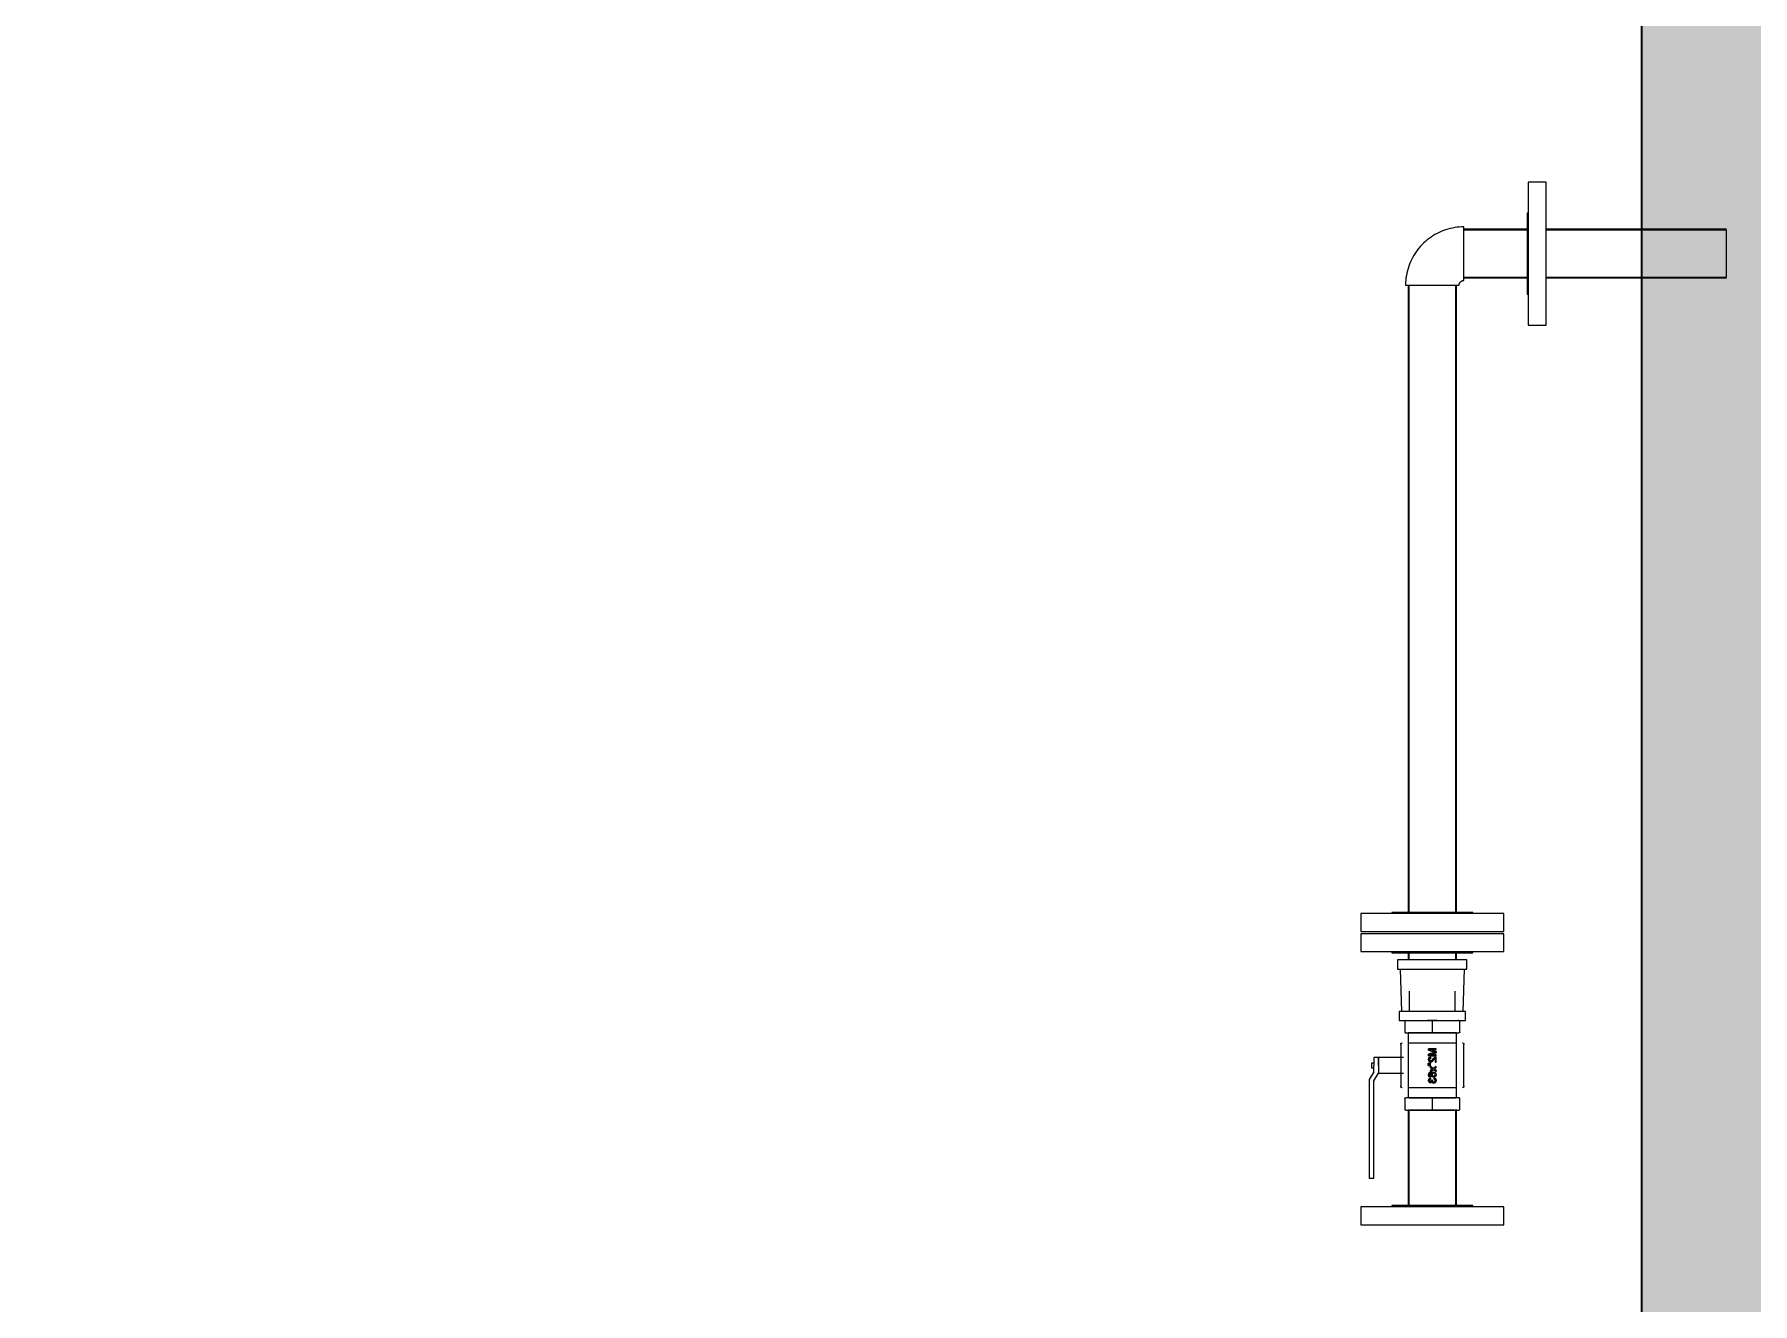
# Model space of a CAD drawing. Header units: metres. Extents: x -3 to 141, y -7 to 15.
# Drawn here: x 42.981 to 45.208, y -1.841 to -0.197 of the extents above; entities that cross this region are included whole.
import ezdxf

# ---------------------------------------------------------------- set-up
doc = ezdxf.new("R2010")
doc.units = ezdxf.units.M
for name, color, linetype, lineweight in [('A-FLOR', 7, 'Continuous', 9), ('A-FLOR-PATT', 7, 'Continuous', 35), ('A-WALL-PATT', 7, 'Continuous', 35), ('I-WALL', 7, 'Continuous', 9), ('P-PIPE', 7, 'Continuous', 9)]:
    doc.layers.add(name, color=color, linetype=linetype, lineweight=lineweight)

# ---------------------------------------------------------------- blocks, each defined once
blk = doc.blocks.new('Plumbing_Joints_ACQUATECHNIK_FIRES_BALL-VALVE - M2_x63-2981141-Sección 02')
at = {"layer": 'P-PIPE'}
for p, q in [((17.4973, -1.4362), (17.4973, -1.4624)), ((17.5569, -1.4624), (17.5569, -1.4362)), ((17.4916, -1.4752), (17.4916, -1.4892)), ((17.4926, -1.4902), (17.527, -1.4902)), ((17.4956, -1.4902), (17.4956, -1.5742)), ((17.5271, -1.4902), (17.4956, -1.4902)), ((17.527, -1.4742), (17.5207, -1.4742)), ((17.5333, -1.4742), (17.527, -1.4742)), ((17.527, -1.4752), (17.527, -1.4892)), ((17.527, -1.4902), (17.5616, -1.4902)), ((17.5586, -1.4902), (17.5271, -1.4902)), ((17.5586, -1.5742), (17.5586, -1.4902)), ((17.5616, -1.4742), (17.5601, -1.4742)), ((17.5626, -1.4892), (17.5626, -1.4752)), ((17.4861, -1.5052), (17.4861, -1.5592)), ((17.4956, -1.5032), (17.5271, -1.5032)), ((17.5321, -1.5106), (17.5221, -1.5106)), ((17.5221, -1.5106), (17.5221, -1.5127)), ((17.5221, -1.5127), (17.5221, -1.5106)), ((17.5221, -1.5127), (17.5291, -1.5148)), ((17.5321, -1.5144), (17.5233, -1.5118)), ((17.5233, -1.5118), (17.5321, -1.5118)), ((17.5271, -1.5032), (17.5586, -1.5032)), ((17.5321, -1.5118), (17.5321, -1.5106)), ((17.5681, -1.5592), (17.5681, -1.5052)), ((17.4512, -1.5292), (17.4482, -1.5292)), ((17.4482, -1.5292), (17.4482, -1.5322)), ((17.4482, -1.5322), (17.4482, -1.5352)), ((17.4482, -1.5352), (17.4512, -1.5352)), ((17.4574, -1.5222), (17.4512, -1.5222)), ((17.4512, -1.5222), (17.4512, -1.5322)), ((17.4512, -1.5405), (17.4512, -1.5322)), ((17.4574, -1.5322), (17.4574, -1.5222)), ((17.4897, -1.5222), (17.4574, -1.5222)), ((17.4574, -1.5222), (17.4574, -1.5322)), ((17.4574, -1.5322), (17.4574, -1.5422)), ((17.5231, -1.5296), (17.5219, -1.5293)), ((17.5219, -1.5293), (17.5219, -1.5305)), ((17.5219, -1.5305), (17.5219, -1.5293)), ((17.5219, -1.5293), (17.5231, -1.5296)), ((17.5219, -1.5305), (17.5231, -1.5305)), ((17.5231, -1.5305), (17.5219, -1.5305)), ((17.5231, -1.5316), (17.5219, -1.5313)), ((17.5219, -1.5313), (17.5219, -1.5326)), ((17.5219, -1.5326), (17.5219, -1.5313)), ((17.5219, -1.5313), (17.5231, -1.5316)), ((17.5219, -1.5326), (17.5231, -1.5326)), ((17.5231, -1.5326), (17.5219, -1.5326)), ((17.529, -1.5157), (17.5221, -1.5177)), ((17.5221, -1.5177), (17.5221, -1.5198)), ((17.5221, -1.5198), (17.5221, -1.5177)), ((17.5221, -1.5198), (17.5321, -1.5198)), ((17.5228, -1.5225), (17.5221, -1.5248)), ((17.5221, -1.5248), (17.5228, -1.5225)), ((17.5221, -1.5248), (17.5229, -1.527)), ((17.5229, -1.527), (17.5221, -1.5248)), ((17.5249, -1.5216), (17.5228, -1.5225)), ((17.5228, -1.5225), (17.5249, -1.5216)), ((17.5229, -1.527), (17.5249, -1.5279)), ((17.5249, -1.5279), (17.5229, -1.527)), ((17.5252, -1.5294), (17.5231, -1.5296)), ((17.5231, -1.5296), (17.5252, -1.5294)), ((17.5231, -1.5305), (17.5244, -1.5303)), ((17.5244, -1.5303), (17.5231, -1.5305)), ((17.5252, -1.5315), (17.5231, -1.5316)), ((17.5231, -1.5316), (17.5252, -1.5315)), ((17.5231, -1.5326), (17.5244, -1.5324)), ((17.5244, -1.5324), (17.5231, -1.5326)), ((17.5233, -1.5186), (17.5321, -1.5161)), ((17.5321, -1.5186), (17.5233, -1.5186)), ((17.5233, -1.5248), (17.5238, -1.5234)), ((17.5238, -1.5234), (17.5233, -1.5248)), ((17.5238, -1.5261), (17.5233, -1.5248)), ((17.5233, -1.5248), (17.5238, -1.5261)), ((17.5238, -1.5234), (17.525, -1.5228)), ((17.525, -1.5228), (17.5238, -1.5234)), ((17.5249, -1.5266), (17.5238, -1.5261)), ((17.5238, -1.5261), (17.5249, -1.5266)), ((17.5244, -1.5303), (17.5252, -1.5294)), ((17.5252, -1.5294), (17.5244, -1.5303)), ((17.5244, -1.5324), (17.5252, -1.5315)), ((17.5252, -1.5315), (17.5244, -1.5324)), ((17.5284, -1.5362), (17.5247, -1.5337)), ((17.5247, -1.5337), (17.5247, -1.5352)), ((17.5247, -1.5352), (17.5247, -1.5337)), ((17.5247, -1.5352), (17.5265, -1.5364)), ((17.5265, -1.5364), (17.5247, -1.5352)), ((17.525, -1.5228), (17.5249, -1.5216)), ((17.5249, -1.5216), (17.525, -1.5228)), ((17.5263, -1.5261), (17.5249, -1.5266)), ((17.5249, -1.5266), (17.5263, -1.5261)), ((17.5249, -1.5279), (17.526, -1.5276)), ((17.526, -1.5276), (17.5249, -1.5279)), ((17.526, -1.5276), (17.5273, -1.5269)), ((17.5284, -1.5239), (17.5263, -1.5261)), ((17.5271, -1.5253), (17.5284, -1.5239)), ((17.5273, -1.5269), (17.529, -1.5251)), ((17.529, -1.5251), (17.5273, -1.5269)), ((17.5299, -1.5223), (17.5284, -1.5239)), ((17.5284, -1.5239), (17.5299, -1.5223)), ((17.5321, -1.5335), (17.5284, -1.5362)), ((17.5306, -1.5152), (17.529, -1.5157)), ((17.529, -1.5157), (17.5306, -1.5152)), ((17.529, -1.5251), (17.5302, -1.5236)), ((17.5302, -1.5236), (17.529, -1.5251)), ((17.5291, -1.5148), (17.5306, -1.5152)), ((17.5306, -1.5152), (17.5291, -1.5148)), ((17.5312, -1.5216), (17.5299, -1.5223)), ((17.5299, -1.5223), (17.5312, -1.5216)), ((17.5299, -1.5372), (17.5321, -1.535)), ((17.5302, -1.5236), (17.5308, -1.5231)), ((17.5308, -1.5231), (17.5302, -1.5236)), ((17.5308, -1.5231), (17.5308, -1.528)), ((17.5308, -1.528), (17.5321, -1.528)), ((17.5321, -1.5214), (17.5312, -1.5216)), ((17.5321, -1.5161), (17.5321, -1.5144)), ((17.5321, -1.5144), (17.5321, -1.5161)), ((17.5321, -1.5198), (17.5321, -1.5186)), ((17.5321, -1.528), (17.5321, -1.5214)), ((17.5321, -1.535), (17.5321, -1.5335)), ((17.4512, -1.5405), (17.4451, -1.5505)), ((17.4451, -1.5505), (17.4451, -1.6682)), ((17.4512, -1.5522), (17.4574, -1.5422)), ((17.4512, -1.6682), (17.4512, -1.5522)), ((17.4574, -1.5422), (17.4897, -1.5422)), ((17.5232, -1.542), (17.5221, -1.5446)), ((17.5221, -1.5446), (17.5232, -1.542)), ((17.5221, -1.5446), (17.5228, -1.5465)), ((17.5228, -1.5465), (17.5221, -1.5446)), ((17.5227, -1.5499), (17.5221, -1.5519)), ((17.5221, -1.5519), (17.5227, -1.5499)), ((17.5221, -1.5519), (17.5224, -1.5534)), ((17.5224, -1.5534), (17.5221, -1.5519)), ((17.5224, -1.5534), (17.5233, -1.5545)), ((17.5233, -1.5545), (17.5224, -1.5534)), ((17.5247, -1.5489), (17.5227, -1.5499)), ((17.5227, -1.5499), (17.5247, -1.5489)), ((17.5228, -1.5465), (17.5247, -1.5475)), ((17.5247, -1.5475), (17.5228, -1.5465)), ((17.5274, -1.5409), (17.5232, -1.542)), ((17.5232, -1.542), (17.5271, -1.541)), ((17.5233, -1.5445), (17.5236, -1.5434)), ((17.5236, -1.5434), (17.5233, -1.5445)), ((17.5238, -1.5457), (17.5233, -1.5445)), ((17.5233, -1.5445), (17.5238, -1.5457)), ((17.5233, -1.552), (17.5237, -1.5508)), ((17.5237, -1.5508), (17.5233, -1.552)), ((17.5237, -1.5531), (17.5233, -1.552)), ((17.5233, -1.552), (17.5237, -1.5531)), ((17.5233, -1.5545), (17.5246, -1.5549)), ((17.5246, -1.5549), (17.5233, -1.5545)), ((17.5236, -1.5434), (17.5248, -1.5425)), ((17.5248, -1.5425), (17.5236, -1.5434)), ((17.5237, -1.5508), (17.5249, -1.5501)), ((17.5249, -1.5501), (17.5237, -1.5508)), ((17.5247, -1.5536), (17.5237, -1.5531)), ((17.5237, -1.5531), (17.5247, -1.5536)), ((17.5249, -1.5462), (17.5238, -1.5457)), ((17.5238, -1.5457), (17.5249, -1.5462)), ((17.5246, -1.5549), (17.5258, -1.5545)), ((17.5258, -1.5545), (17.5246, -1.5549)), ((17.5266, -1.5375), (17.5247, -1.5388)), ((17.5247, -1.5388), (17.5266, -1.5375)), ((17.5247, -1.5404), (17.5284, -1.5377)), ((17.5247, -1.5388), (17.5247, -1.5404)), ((17.5247, -1.5404), (17.5247, -1.5388)), ((17.5247, -1.5475), (17.5249, -1.5462)), ((17.5249, -1.5462), (17.5247, -1.5475)), ((17.5249, -1.5501), (17.5247, -1.5489)), ((17.5247, -1.5489), (17.5249, -1.5501)), ((17.5258, -1.553), (17.5247, -1.5536)), ((17.5247, -1.5536), (17.5258, -1.553)), ((17.5248, -1.5425), (17.527, -1.5421)), ((17.527, -1.5421), (17.5248, -1.5425)), ((17.526, -1.5432), (17.5257, -1.5446)), ((17.5257, -1.5446), (17.526, -1.5432)), ((17.5257, -1.5446), (17.5266, -1.5468)), ((17.5266, -1.5468), (17.5257, -1.5446)), ((17.5261, -1.5513), (17.5258, -1.553)), ((17.5258, -1.553), (17.5261, -1.5513)), ((17.5258, -1.5545), (17.5266, -1.5535)), ((17.5266, -1.5535), (17.5258, -1.5545)), ((17.527, -1.5421), (17.526, -1.5432)), ((17.526, -1.5432), (17.527, -1.5421)), ((17.5274, -1.5512), (17.5261, -1.5513)), ((17.5265, -1.5364), (17.5273, -1.537)), ((17.5273, -1.537), (17.5265, -1.5364)), ((17.5273, -1.537), (17.5266, -1.5375)), ((17.5266, -1.5375), (17.5273, -1.537)), ((17.5266, -1.5468), (17.5289, -1.5476)), ((17.5266, -1.5535), (17.5275, -1.5548)), ((17.5269, -1.5443), (17.5274, -1.5428)), ((17.5274, -1.5428), (17.5269, -1.5443)), ((17.5274, -1.5458), (17.5269, -1.5443)), ((17.5269, -1.5443), (17.5274, -1.5458)), ((17.5289, -1.5476), (17.5271, -1.547)), ((17.5272, -1.5521), (17.5274, -1.5512)), ((17.5274, -1.5512), (17.5272, -1.5521)), ((17.5278, -1.5535), (17.5272, -1.5521)), ((17.5272, -1.5521), (17.5278, -1.5535)), ((17.5311, -1.5419), (17.5274, -1.5409)), ((17.5274, -1.5409), (17.5311, -1.5419)), ((17.5274, -1.5428), (17.5288, -1.5421)), ((17.5288, -1.5421), (17.5274, -1.5428)), ((17.5289, -1.5464), (17.5274, -1.5458)), ((17.5274, -1.5458), (17.5289, -1.5464)), ((17.5275, -1.5548), (17.5291, -1.5553)), ((17.5291, -1.5553), (17.5275, -1.5548)), ((17.5291, -1.5541), (17.5278, -1.5535)), ((17.5278, -1.5535), (17.5291, -1.5541)), ((17.5284, -1.5377), (17.5321, -1.5403)), ((17.5288, -1.5421), (17.5299, -1.5424)), ((17.5299, -1.5424), (17.5288, -1.5421)), ((17.5304, -1.5458), (17.5289, -1.5464)), ((17.5289, -1.5464), (17.5304, -1.5458)), ((17.5289, -1.5476), (17.5306, -1.5472)), ((17.5306, -1.5472), (17.5289, -1.5476)), ((17.5304, -1.5535), (17.5291, -1.5541)), ((17.5291, -1.5541), (17.5304, -1.5535)), ((17.5291, -1.5553), (17.5313, -1.5544)), ((17.5313, -1.5544), (17.5291, -1.5553)), ((17.5294, -1.5487), (17.5293, -1.55)), ((17.5293, -1.55), (17.5294, -1.5487)), ((17.5293, -1.55), (17.5306, -1.5507)), ((17.5306, -1.5507), (17.5293, -1.55)), ((17.5315, -1.5497), (17.5294, -1.5487)), ((17.5294, -1.5487), (17.5315, -1.5497)), ((17.5321, -1.5387), (17.5299, -1.5372)), ((17.5299, -1.5372), (17.5321, -1.5387)), ((17.5299, -1.5424), (17.5307, -1.5432)), ((17.5307, -1.5432), (17.5299, -1.5424)), ((17.531, -1.5443), (17.5304, -1.5458)), ((17.5304, -1.5458), (17.531, -1.5443)), ((17.531, -1.552), (17.5304, -1.5535)), ((17.5304, -1.5535), (17.531, -1.552)), ((17.5306, -1.5472), (17.5318, -1.5461)), ((17.5318, -1.5461), (17.5306, -1.5472)), ((17.5306, -1.5507), (17.531, -1.552)), ((17.531, -1.552), (17.5306, -1.5507)), ((17.5307, -1.5432), (17.531, -1.5443)), ((17.531, -1.5443), (17.5307, -1.5432)), ((17.5323, -1.5444), (17.5311, -1.5419)), ((17.5311, -1.5419), (17.5323, -1.5444)), ((17.5313, -1.5544), (17.5323, -1.5519)), ((17.5323, -1.5519), (17.5313, -1.5544)), ((17.5323, -1.5519), (17.5315, -1.5497)), ((17.5315, -1.5497), (17.5323, -1.5519)), ((17.5318, -1.5461), (17.5323, -1.5444)), ((17.5323, -1.5444), (17.5318, -1.5461)), ((17.5321, -1.5403), (17.5321, -1.5387)), ((17.5321, -1.5387), (17.5321, -1.5403)), ((17.4916, -1.5752), (17.4916, -1.5892)), ((17.5272, -1.5742), (17.4926, -1.5742)), ((17.5271, -1.5612), (17.4956, -1.5612)), ((17.4968, -1.5742), (17.5271, -1.5742)), ((17.5586, -1.5612), (17.5271, -1.5612)), ((17.5271, -1.5742), (17.5574, -1.5742)), ((17.5616, -1.5742), (17.5272, -1.5742)), ((17.5272, -1.5892), (17.5272, -1.5752)), ((17.5626, -1.5892), (17.5626, -1.5752)), ((17.4926, -1.5902), (17.5272, -1.5902)), ((17.5271, -1.5902), (17.4983, -1.5902)), ((17.5559, -1.5902), (17.5271, -1.5902)), ((17.5272, -1.5902), (17.5616, -1.5902)), ((17.4451, -1.6682), (17.4451, -1.6782)), ((17.4512, -1.6782), (17.4512, -1.6682)), ((17.4451, -1.6778), (17.4451, -1.6782)), ((17.4451, -1.6782), (17.4512, -1.6782)), ((17.4512, -1.6782), (17.4512, -1.6778))]:
    blk.add_line(p, q, dxfattribs=at)
at = {"layer": 'P-PIPE', "flags": 128}
for points in [[(17.4861, -1.5052), (17.4861, -1.5051), (17.4861, -1.505), (17.4861, -1.5049), (17.4861, -1.5049), (17.4861, -1.5048), (17.4862, -1.5047), (17.4862, -1.5046), (17.4862, -1.5046), (17.4862, -1.5045), (17.4863, -1.5044), (17.4863, -1.5043), (17.4863, -1.5043), (17.4864, -1.5042), (17.4864, -1.5041), (17.4864, -1.5041), (17.4865, -1.504), (17.4865, -1.5039), (17.4866, -1.5039), (17.4866, -1.5038), (17.4867, -1.5037), (17.4868, -1.5037), (17.4868, -1.5036), (17.4869, -1.5036), (17.4869, -1.5035), (17.487, -1.5035), (17.4871, -1.5035), (17.4872, -1.5034), (17.4872, -1.5034), (17.4873, -1.5033), (17.4874, -1.5033), (17.4874, -1.5033), (17.4875, -1.5033), (17.4876, -1.5032), (17.4877, -1.5032), (17.4878, -1.5032), (17.4878, -1.5032), (17.4879, -1.5032), (17.488, -1.5032), (17.4881, -1.5032), (17.4881, -1.5032)], [(17.5661, -1.5032), (17.5662, -1.5032), (17.5663, -1.5032), (17.5663, -1.5032), (17.5664, -1.5032), (17.5665, -1.5032), (17.5666, -1.5032), (17.5666, -1.5033), (17.5667, -1.5033), (17.5668, -1.5033), (17.5669, -1.5033), (17.5669, -1.5034), (17.567, -1.5034), (17.5671, -1.5034), (17.5672, -1.5035), (17.5672, -1.5035), (17.5673, -1.5036), (17.5674, -1.5036), (17.5674, -1.5037), (17.5675, -1.5037), (17.5675, -1.5038), (17.5676, -1.5038), (17.5676, -1.5039), (17.5677, -1.504), (17.5677, -1.504), (17.5678, -1.5041), (17.5678, -1.5042), (17.5679, -1.5042), (17.5679, -1.5043), (17.5679, -1.5044), (17.568, -1.5045), (17.568, -1.5045), (17.568, -1.5046), (17.568, -1.5047), (17.5681, -1.5048), (17.5681, -1.5048), (17.5681, -1.5049), (17.5681, -1.505), (17.5681, -1.5051), (17.5681, -1.5052), (17.5681, -1.5052)], [(17.4881, -1.5612), (17.488, -1.5612), (17.4879, -1.5612), (17.4879, -1.5612), (17.4878, -1.5612), (17.4877, -1.5611), (17.4876, -1.5611), (17.4875, -1.5611), (17.4875, -1.5611), (17.4874, -1.5611), (17.4873, -1.561), (17.4872, -1.561), (17.4872, -1.561), (17.4871, -1.5609), (17.487, -1.5609), (17.487, -1.5608), (17.4869, -1.5608), (17.4868, -1.5607), (17.4868, -1.5607), (17.4867, -1.5606), (17.4867, -1.5606), (17.4866, -1.5605), (17.4866, -1.5605), (17.4865, -1.5604), (17.4865, -1.5603), (17.4864, -1.5603), (17.4864, -1.5602), (17.4863, -1.5601), (17.4863, -1.5601), (17.4863, -1.56), (17.4862, -1.5599), (17.4862, -1.5598), (17.4862, -1.5598), (17.4862, -1.5597), (17.4861, -1.5596), (17.4861, -1.5595), (17.4861, -1.5594), (17.4861, -1.5594), (17.4861, -1.5593), (17.4861, -1.5592), (17.4861, -1.5592)], [(17.5681, -1.5592), (17.5681, -1.5593), (17.5681, -1.5593), (17.5681, -1.5594), (17.5681, -1.5595), (17.5681, -1.5596), (17.568, -1.5597), (17.568, -1.5597), (17.568, -1.5598), (17.568, -1.5599), (17.5679, -1.56), (17.5679, -1.56), (17.5679, -1.5601), (17.5678, -1.5602), (17.5678, -1.5602), (17.5677, -1.5603), (17.5677, -1.5604), (17.5677, -1.5604), (17.5676, -1.5605), (17.5675, -1.5606), (17.5675, -1.5606), (17.5674, -1.5607), (17.5674, -1.5607), (17.5673, -1.5608), (17.5672, -1.5608), (17.5672, -1.5609), (17.5671, -1.5609), (17.567, -1.5609), (17.567, -1.561), (17.5669, -1.561), (17.5668, -1.561), (17.5667, -1.5611), (17.5667, -1.5611), (17.5666, -1.5611), (17.5665, -1.5611), (17.5664, -1.5612), (17.5664, -1.5612), (17.5663, -1.5612), (17.5662, -1.5612), (17.5661, -1.5612), (17.5661, -1.5612)]]:
    blk.add_lwpolyline(points, dxfattribs=at)
at = {"layer": 'P-PIPE'}
for points in [[(17.4923, -1.4742), (17.4922, -1.4742), (17.4921, -1.4743), (17.4919, -1.4745), (17.4917, -1.4747), (17.4916, -1.4749), (17.4916, -1.4751), (17.4916, -1.4752)], [(17.4916, -1.4892), (17.4916, -1.4893), (17.4916, -1.4894), (17.4917, -1.4897), (17.4919, -1.4899), (17.4921, -1.4901), (17.4923, -1.4902), (17.4925, -1.4902), (17.4926, -1.4902)], [(17.4923, -1.4742), (17.4922, -1.4742), (17.4922, -1.4743), (17.4921, -1.4743)], [(17.4926, -1.4902), (17.4925, -1.4902), (17.4923, -1.4902), (17.4922, -1.4901), (17.4921, -1.49)], [(17.527, -1.4742), (17.527, -1.4742), (17.527, -1.4743), (17.527, -1.4745), (17.527, -1.4747), (17.527, -1.4749), (17.527, -1.4751), (17.527, -1.4752)], [(17.527, -1.4892), (17.527, -1.4893), (17.527, -1.4894), (17.527, -1.4897), (17.527, -1.4899), (17.527, -1.4901), (17.527, -1.4902), (17.527, -1.4902), (17.527, -1.4902)], [(17.5626, -1.4892), (17.5626, -1.4893), (17.5626, -1.4894), (17.5625, -1.4897), (17.5623, -1.4899), (17.5621, -1.4901), (17.5619, -1.4902), (17.5617, -1.4902), (17.5616, -1.4902)], [(17.5621, -1.49), (17.562, -1.4901), (17.5619, -1.4902), (17.5617, -1.4902), (17.5616, -1.4902)], [(17.5619, -1.4742), (17.5619, -1.4742), (17.562, -1.4743), (17.5621, -1.4743)], [(17.5619, -1.4742), (17.5619, -1.4742), (17.5621, -1.4743), (17.5623, -1.4745), (17.5625, -1.4747), (17.5626, -1.4749), (17.5626, -1.4751), (17.5626, -1.4752)], [(17.4916, -1.5752), (17.4916, -1.5751), (17.4916, -1.5749), (17.4917, -1.5747), (17.4919, -1.5745), (17.4921, -1.5743), (17.4923, -1.5742), (17.4925, -1.5742), (17.4926, -1.5742)], [(17.4921, -1.5743), (17.4922, -1.5743), (17.4923, -1.5742), (17.4925, -1.5742), (17.4926, -1.5742)], [(17.5272, -1.5752), (17.5272, -1.5751), (17.5272, -1.5749), (17.5272, -1.5747), (17.5272, -1.5745), (17.5272, -1.5743), (17.5272, -1.5742), (17.5272, -1.5742), (17.5272, -1.5742)], [(17.5626, -1.5752), (17.5626, -1.5751), (17.5626, -1.5749), (17.5625, -1.5747), (17.5623, -1.5745), (17.5621, -1.5743), (17.5619, -1.5742), (17.5617, -1.5742), (17.5616, -1.5742)], [(17.5616, -1.5742), (17.5617, -1.5742), (17.5619, -1.5742), (17.562, -1.5743), (17.5621, -1.5743)], [(17.4926, -1.5902), (17.4925, -1.5902), (17.4923, -1.5902), (17.4921, -1.5901), (17.4919, -1.5899), (17.4917, -1.5897), (17.4916, -1.5894), (17.4916, -1.5893), (17.4916, -1.5892)], [(17.4926, -1.5902), (17.4925, -1.5902), (17.4923, -1.5902), (17.4922, -1.5901), (17.4921, -1.59)], [(17.5272, -1.5902), (17.5272, -1.5902), (17.5272, -1.5902), (17.5272, -1.5901), (17.5272, -1.5899), (17.5272, -1.5897), (17.5272, -1.5894), (17.5272, -1.5893), (17.5272, -1.5892)], [(17.5616, -1.5902), (17.5617, -1.5902), (17.5619, -1.5902), (17.5621, -1.5901), (17.5623, -1.5899), (17.5625, -1.5897), (17.5626, -1.5894), (17.5626, -1.5893), (17.5626, -1.5892)], [(17.5616, -1.5902), (17.5617, -1.5902), (17.5619, -1.5902), (17.562, -1.5901), (17.5621, -1.59)]]:
    blk.add_open_spline(points, degree=3, dxfattribs=at)
blk = doc.blocks.new('M_Flange - Blind - Steel - Class 300 - Standard-2981142-Sección 02')
at = {"layer": 'P-PIPE'}
for p, q in [((17.4748, -1.7139), (17.4748, -1.7155)), ((17.4766, -1.7139), (17.4748, -1.7139)), ((17.5794, -1.7139), (17.4748, -1.7139)), ((17.5794, -1.7139), (17.5776, -1.7139)), ((17.5794, -1.7155), (17.5794, -1.7139)), ((17.4343, -1.7155), (17.4343, -1.7386)), ((17.6199, -1.7155), (17.4343, -1.7155)), ((17.6199, -1.7386), (17.6199, -1.7155)), ((17.4343, -1.7386), (17.6199, -1.7386))]:
    blk.add_line(p, q, dxfattribs=at)
blk = doc.blocks.new('M_Flange - Blind - Steel - Class 300 - Standard-V5-Sección 02')
at = {"layer": 'P-PIPE'}
for p, q in [((17.4343, -1.3356), (17.4343, -1.3587)), ((17.5271, -1.3356), (17.4343, -1.3356)), ((17.4748, -1.3341), (17.4748, -1.3356)), ((17.5271, -1.3341), (17.4748, -1.3341)), ((17.5794, -1.3341), (17.5271, -1.3341)), ((17.6199, -1.3356), (17.5271, -1.3356)), ((17.5794, -1.3356), (17.5794, -1.3341)), ((17.6199, -1.3587), (17.6199, -1.3356)), ((17.4343, -1.3587), (17.5271, -1.3587)), ((17.5271, -1.3587), (17.6199, -1.3587))]:
    blk.add_line(p, q, dxfattribs=at)
blk = doc.blocks.new('M_RVR_Codo material - CO - Codo-2981143-Sección 02')
at = {"layer": 'P-PIPE'}
for p, q in [((17.5681, -0.4806), (17.5681, -0.4459)), ((17.5681, -0.5153), (17.5681, -0.4806)), ((17.4924, -0.5216), (17.5271, -0.5216)), ((17.5271, -0.5216), (17.5618, -0.5216)), ((17.5606, -0.5216), (17.5618, -0.5216)), ((17.5681, -0.5153), (17.5681, -0.5141))]:
    blk.add_line(p, q, dxfattribs=at)
at = {"layer": 'P-PIPE', "flags": 128}
for points in [[(17.5681, -0.4459), (17.5651, -0.446), (17.5621, -0.4461), (17.5591, -0.4464), (17.5561, -0.4469), (17.5531, -0.4474), (17.5501, -0.4481), (17.5472, -0.4488), (17.5443, -0.4497), (17.5415, -0.4508), (17.5386, -0.4519), (17.5359, -0.4531), (17.5332, -0.4545), (17.5305, -0.4559), (17.5279, -0.4575), (17.5254, -0.4591), (17.5229, -0.4609), (17.5205, -0.4627), (17.5182, -0.4647), (17.516, -0.4667), (17.5138, -0.4689), (17.5117, -0.4711), (17.5098, -0.4734), (17.5079, -0.4758), (17.5061, -0.4782), (17.5044, -0.4807), (17.5028, -0.4833), (17.5013, -0.4859), (17.5, -0.4886), (17.4987, -0.4914), (17.4975, -0.4942), (17.4965, -0.497), (17.4956, -0.4999), (17.4948, -0.5028), (17.4941, -0.5058), (17.4935, -0.5088), (17.493, -0.5118), (17.4927, -0.5148), (17.4925, -0.5178), (17.4924, -0.5208), (17.4924, -0.5216)], [(17.5618, -0.5216), (17.5618, -0.5214), (17.5618, -0.5211), (17.5618, -0.5209), (17.5619, -0.5206), (17.5619, -0.5204), (17.562, -0.5201), (17.562, -0.5199), (17.5621, -0.5197), (17.5622, -0.5194), (17.5623, -0.5192), (17.5624, -0.5189), (17.5625, -0.5187), (17.5626, -0.5185), (17.5628, -0.5183), (17.5629, -0.5181), (17.5631, -0.5179), (17.5632, -0.5177), (17.5634, -0.5175), (17.5635, -0.5173), (17.5637, -0.5171), (17.5639, -0.5169), (17.5641, -0.5168), (17.5643, -0.5166), (17.5645, -0.5164), (17.5647, -0.5163), (17.5649, -0.5162), (17.5652, -0.516), (17.5654, -0.5159), (17.5656, -0.5158), (17.5658, -0.5157), (17.5661, -0.5156), (17.5663, -0.5156), (17.5666, -0.5155), (17.5668, -0.5154), (17.5671, -0.5154), (17.5673, -0.5154), (17.5676, -0.5153), (17.5678, -0.5153), (17.5681, -0.5153), (17.5681, -0.5153)]]:
    blk.add_lwpolyline(points, dxfattribs=at)
blk = doc.blocks.new('Plumbing_Joints_ACQUATECHNIK_FIRES_BALL-VALVE - M2_x63-V6-Sección 02')
at = {"layer": 'P-PIPE'}
for p, q in [((17.4926, -1.4902), (17.4951, -1.4902)), ((17.5586, -1.4902), (17.5616, -1.4902)), ((17.4512, -1.5292), (17.4482, -1.5292)), ((17.4482, -1.5292), (17.4482, -1.5293)), ((17.4482, -1.5351), (17.4482, -1.5352)), ((17.4482, -1.5352), (17.4512, -1.5352)), ((17.4574, -1.5222), (17.4512, -1.5222)), ((17.4512, -1.5222), (17.4512, -1.5225)), ((17.4951, -1.5742), (17.4926, -1.5742)), ((17.5616, -1.5742), (17.5586, -1.5742)), ((17.4926, -1.5902), (17.4951, -1.5902)), ((17.5586, -1.5902), (17.5616, -1.5902)), ((17.4451, -1.6778), (17.4451, -1.6782)), ((17.4451, -1.6778), (17.4451, -1.6782)), ((17.4451, -1.6782), (17.4512, -1.6782)), ((17.4512, -1.6782), (17.4512, -1.6778)), ((17.4512, -1.6782), (17.4512, -1.6778))]:
    blk.add_line(p, q, dxfattribs=at)
at = {"layer": 'P-PIPE', "flags": 128}
for points in [[(17.4861, -1.5051), (17.4861, -1.505), (17.4861, -1.5049), (17.4861, -1.5049), (17.4861, -1.5048), (17.4862, -1.5047), (17.4862, -1.5046), (17.4862, -1.5046), (17.4862, -1.5045), (17.4863, -1.5044), (17.4863, -1.5043), (17.4863, -1.5043), (17.4864, -1.5042), (17.4864, -1.5041), (17.4864, -1.5041), (17.4865, -1.504), (17.4865, -1.5039), (17.4866, -1.5039), (17.4866, -1.5038), (17.4867, -1.5037), (17.4868, -1.5037), (17.4868, -1.5036), (17.4869, -1.5036), (17.4869, -1.5035), (17.487, -1.5035), (17.4871, -1.5035), (17.4872, -1.5034), (17.4872, -1.5034), (17.4873, -1.5033), (17.4874, -1.5033), (17.4874, -1.5033), (17.4875, -1.5033), (17.4876, -1.5032), (17.4877, -1.5032), (17.4878, -1.5032), (17.4878, -1.5032), (17.4879, -1.5032), (17.488, -1.5032), (17.4881, -1.5032), (17.4881, -1.5032)], [(17.5661, -1.5032), (17.5662, -1.5032), (17.5663, -1.5032), (17.5663, -1.5032), (17.5664, -1.5032), (17.5665, -1.5032), (17.5666, -1.5032), (17.5666, -1.5033), (17.5667, -1.5033), (17.5668, -1.5033), (17.5669, -1.5033), (17.5669, -1.5034), (17.567, -1.5034), (17.5671, -1.5034), (17.5672, -1.5035), (17.5672, -1.5035), (17.5673, -1.5036), (17.5674, -1.5036), (17.5674, -1.5037), (17.5675, -1.5037), (17.5675, -1.5038), (17.5676, -1.5038), (17.5676, -1.5039), (17.5677, -1.504), (17.5677, -1.504), (17.5678, -1.5041), (17.5678, -1.5042), (17.5679, -1.5042), (17.5679, -1.5043), (17.5679, -1.5044), (17.568, -1.5045), (17.568, -1.5045), (17.568, -1.5046), (17.568, -1.5047), (17.5681, -1.5048), (17.5681, -1.5048), (17.5681, -1.5049), (17.5681, -1.505), (17.5681, -1.5051), (17.5681, -1.5052)], [(17.4881, -1.5612), (17.488, -1.5612), (17.4879, -1.5612), (17.4879, -1.5612), (17.4878, -1.5612), (17.4877, -1.5611), (17.4876, -1.5611), (17.4875, -1.5611), (17.4875, -1.5611), (17.4874, -1.5611), (17.4873, -1.561), (17.4872, -1.561), (17.4872, -1.561), (17.4871, -1.5609), (17.487, -1.5609), (17.487, -1.5608), (17.4869, -1.5608), (17.4868, -1.5607), (17.4868, -1.5607), (17.4867, -1.5606), (17.4867, -1.5606), (17.4866, -1.5605), (17.4866, -1.5605), (17.4865, -1.5604), (17.4865, -1.5603), (17.4864, -1.5603), (17.4864, -1.5602), (17.4863, -1.5601), (17.4863, -1.5601), (17.4863, -1.56), (17.4862, -1.5599), (17.4862, -1.5598), (17.4862, -1.5598), (17.4862, -1.5597), (17.4861, -1.5596), (17.4861, -1.5595), (17.4861, -1.5594), (17.4861, -1.5594), (17.4861, -1.5593), (17.4861, -1.5592)], [(17.5681, -1.5593), (17.5681, -1.5593), (17.5681, -1.5594), (17.5681, -1.5595), (17.5681, -1.5596), (17.568, -1.5597), (17.568, -1.5597), (17.568, -1.5598), (17.568, -1.5599), (17.5679, -1.56), (17.5679, -1.56), (17.5679, -1.5601), (17.5678, -1.5602), (17.5678, -1.5602), (17.5677, -1.5603), (17.5677, -1.5604), (17.5677, -1.5604), (17.5676, -1.5605), (17.5675, -1.5606), (17.5675, -1.5606), (17.5674, -1.5607), (17.5674, -1.5607), (17.5673, -1.5608), (17.5672, -1.5608), (17.5672, -1.5609), (17.5671, -1.5609), (17.567, -1.5609), (17.567, -1.561), (17.5669, -1.561), (17.5668, -1.561), (17.5667, -1.5611), (17.5667, -1.5611), (17.5666, -1.5611), (17.5665, -1.5611), (17.5664, -1.5612), (17.5664, -1.5612), (17.5663, -1.5612), (17.5662, -1.5612), (17.5661, -1.5612), (17.5661, -1.5612)]]:
    blk.add_lwpolyline(points, dxfattribs=at)
at = {"layer": 'P-PIPE'}
for points in [[(17.4923, -1.4742), (17.4922, -1.4742), (17.4922, -1.4743), (17.4921, -1.4743)], [(17.4923, -1.4742), (17.4922, -1.4742), (17.4922, -1.4743), (17.4921, -1.4743)], [(17.4921, -1.49), (17.4922, -1.4901), (17.4923, -1.4902), (17.4925, -1.4902), (17.4926, -1.4902)], [(17.4926, -1.4902), (17.4925, -1.4902), (17.4923, -1.4902), (17.4922, -1.4901), (17.4921, -1.49)], [(17.5621, -1.49), (17.562, -1.4901), (17.5619, -1.4902), (17.5617, -1.4902), (17.5616, -1.4902)], [(17.5621, -1.49), (17.562, -1.4901), (17.5619, -1.4902), (17.5617, -1.4902), (17.5616, -1.4902)], [(17.5619, -1.4742), (17.5619, -1.4742), (17.562, -1.4743), (17.5621, -1.4743)], [(17.5619, -1.4742), (17.5619, -1.4742), (17.562, -1.4743), (17.5621, -1.4743)], [(17.4921, -1.5743), (17.4922, -1.5743), (17.4923, -1.5742), (17.4925, -1.5742), (17.4926, -1.5742)], [(17.4921, -1.5743), (17.4922, -1.5743), (17.4923, -1.5742), (17.4925, -1.5742), (17.4926, -1.5742)], [(17.5621, -1.5743), (17.562, -1.5743), (17.5619, -1.5742), (17.5617, -1.5742), (17.5616, -1.5742)], [(17.5616, -1.5742), (17.5617, -1.5742), (17.5619, -1.5742), (17.562, -1.5743), (17.5621, -1.5743)], [(17.4926, -1.5902), (17.4925, -1.5902), (17.4923, -1.5902), (17.4922, -1.5901), (17.4921, -1.59)], [(17.4926, -1.5902), (17.4925, -1.5902), (17.4923, -1.5902), (17.4922, -1.5901), (17.4921, -1.59)], [(17.5616, -1.5902), (17.5617, -1.5902), (17.5619, -1.5902), (17.562, -1.5901), (17.5621, -1.59)], [(17.5616, -1.5902), (17.5617, -1.5902), (17.5619, -1.5902), (17.562, -1.5901), (17.5621, -1.59)]]:
    blk.add_open_spline(points, degree=3, dxfattribs=at)
blk = doc.blocks.new('M_Flange - Blind - Steel - Class 300 - Standard-V7-Sección 02')
at = {"layer": 'P-PIPE'}
for p, q in [((17.4748, -1.7139), (17.4748, -1.7155)), ((17.4766, -1.7139), (17.4748, -1.7139)), ((17.4766, -1.7139), (17.4748, -1.7139)), ((17.5794, -1.7139), (17.5776, -1.7139)), ((17.5794, -1.7139), (17.5776, -1.7139)), ((17.5794, -1.7155), (17.5794, -1.7139))]:
    blk.add_line(p, q, dxfattribs=at)
blk = doc.blocks.new('M_Flange - Blind - Steel - Class 300 - Standard-V8-Sección 02')
at = {"layer": 'P-PIPE'}
for p, q in [((17.4748, -1.3341), (17.4748, -1.3356)), ((17.4766, -1.3341), (17.4748, -1.3341)), ((17.5794, -1.3341), (17.5776, -1.3341)), ((17.5794, -1.3356), (17.5794, -1.3341))]:
    blk.add_line(p, q, dxfattribs=at)
blk = doc.blocks.new('M_RVR_Codo material - CO - Codo-V9-Sección 02')
at = {"layer": 'P-PIPE'}
for p, q in [((17.5606, -0.5216), (17.5618, -0.5216)), ((17.5606, -0.5216), (17.5618, -0.5216)), ((17.5681, -0.5153), (17.5681, -0.5141)), ((17.5681, -0.5153), (17.5681, -0.5141))]:
    blk.add_line(p, q, dxfattribs=at)
at = {"layer": 'P-PIPE', "flags": 128}
for points in [[(17.5681, -0.4459), (17.5651, -0.446), (17.5621, -0.4461), (17.5591, -0.4464), (17.5561, -0.4469), (17.5531, -0.4474), (17.5501, -0.4481), (17.5472, -0.4488), (17.5443, -0.4497), (17.5415, -0.4508), (17.5386, -0.4519), (17.5359, -0.4531), (17.5332, -0.4545), (17.5305, -0.4559), (17.5279, -0.4575), (17.5254, -0.4591), (17.5229, -0.4609), (17.5205, -0.4627), (17.5182, -0.4647), (17.516, -0.4667), (17.5138, -0.4689), (17.5117, -0.4711), (17.5098, -0.4734), (17.5079, -0.4758), (17.5061, -0.4782), (17.5044, -0.4807), (17.5028, -0.4833), (17.5013, -0.4859), (17.5, -0.4886), (17.4987, -0.4914), (17.4975, -0.4942), (17.4965, -0.497), (17.4956, -0.4999), (17.4948, -0.5028), (17.4941, -0.5058), (17.4935, -0.5088), (17.493, -0.5118), (17.4927, -0.5148), (17.4925, -0.5178), (17.4924, -0.5208)], [(17.5618, -0.5216), (17.5618, -0.5214), (17.5618, -0.5211), (17.5618, -0.5209), (17.5619, -0.5206), (17.5619, -0.5204), (17.562, -0.5201), (17.562, -0.5199), (17.5621, -0.5197), (17.5622, -0.5194), (17.5623, -0.5192), (17.5624, -0.5189), (17.5625, -0.5187), (17.5626, -0.5185), (17.5628, -0.5183), (17.5629, -0.5181), (17.5631, -0.5179), (17.5632, -0.5177), (17.5634, -0.5175), (17.5635, -0.5173), (17.5637, -0.5171), (17.5639, -0.5169), (17.5641, -0.5168), (17.5643, -0.5166), (17.5645, -0.5164), (17.5647, -0.5163), (17.5649, -0.5162), (17.5652, -0.516), (17.5654, -0.5159), (17.5656, -0.5158), (17.5658, -0.5157), (17.5661, -0.5156), (17.5663, -0.5156), (17.5666, -0.5155), (17.5668, -0.5154), (17.5671, -0.5154), (17.5673, -0.5154), (17.5676, -0.5153), (17.5678, -0.5153), (17.5681, -0.5153), (17.5681, -0.5153)]]:
    blk.add_lwpolyline(points, dxfattribs=at)
blk = doc.blocks.new('Acero - Reduccíon - A - Reducción-2979508-Sección 02')
at = {"layer": 'P-PIPE'}
for p, q in [((17.4822, -1.3955), (17.4822, -1.4076)), ((17.488, -1.3955), (17.4822, -1.3955)), ((17.572, -1.3955), (17.488, -1.3955)), ((17.572, -1.4076), (17.572, -1.3955)), ((17.4822, -1.4076), (17.488, -1.4076)), ((17.4853, -1.4076), (17.4873, -1.4624)), ((17.488, -1.4076), (17.572, -1.4076)), ((17.5669, -1.4624), (17.5689, -1.4076)), ((17.4842, -1.4624), (17.4842, -1.4742)), ((17.4898, -1.4624), (17.4842, -1.4624)), ((17.5699, -1.4624), (17.4898, -1.4624)), ((17.5699, -1.4742), (17.5699, -1.4624)), ((17.4842, -1.4742), (17.4898, -1.4742)), ((17.4898, -1.4742), (17.5699, -1.4742))]:
    blk.add_line(p, q, dxfattribs=at)

msp = doc.modelspace()

# ---------------------------------------------------------------- hatches: boundary and pattern name
at = {"layer": 'A-FLOR-PATT', "lineweight": 9, "true_color": 0x9a9a9a}
h = msp.add_hatch(color=253, dxfattribs=at)
h.paths.add_polyline_path([(21.2399, -0.2), (21.4399, -0.2), (21.4399, 0), (21.2399, 0), (21.2399, -0.0455)])
h.paths.add_polyline_path([(45.2836, -0.2), (45.2836, 0), (45.0636, 0), (45.0636, -0.2), (45.0853, -0.2)])
h.paths.add_polyline_path([(26.1869, -0.2), (37.0975, -0.2), (37.0975, 0), (26.1869, 0), (26.1869, -0.0455)])
h.paths.add_polyline_path([(40.2392, -0.2), (40.2392, 0), (39.2802, 0), (39.2802, -0.2), (40.0892, -0.2)])
at = {"layer": 'A-WALL-PATT', "lineweight": 9, "true_color": 0x9a9a9a}
msp.add_hatch(color=253, dxfattribs=at).paths.add_polyline_path([(45.0853, -3.4853), (45.2836, -3.4853), (45.2836, -0.2), (45.0636, -0.2), (45.0636, -3.4853)])

# ---------------------------------------------------------------- linework, layer by layer
at = {"layer": 'A-FLOR', "lineweight": 35}
msp.add_line((45.0636, 0), (45.0636, -0.2), dxfattribs=at)
at = {"layer": 'I-WALL', "lineweight": 35}
msp.add_line((45.0636, -0.2), (45.0636, -3.2853), dxfattribs=at)
at = {"layer": 'P-PIPE'}
for p, q in [((44.9155, -0.4491), (44.8336, -0.4491)), ((44.9155, -0.4503), (44.8336, -0.4503)), ((45.1736, -0.4491), (44.9401, -0.4491)), ((45.1736, -0.4503), (44.9401, -0.4503)), ((45.1736, -0.5109), (45.1736, -0.4503)), ((44.8336, -0.5109), (44.9155, -0.5109)), ((44.9401, -0.5109), (45.1736, -0.5109)), ((44.7611, -0.5216), (44.7611, -1.3341)), ((44.7623, -0.5216), (44.7623, -1.3341)), ((44.8229, -1.3341), (44.8229, -0.5216)), ((44.8241, -1.3341), (44.8241, -0.5216)), ((44.8336, -0.5121), (44.9155, -0.5121)), ((44.9401, -0.5121), (45.1736, -0.5121)), ((44.7611, -1.3863), (44.7611, -1.3955)), ((44.7623, -1.3863), (44.7623, -1.3955)), ((44.8229, -1.3955), (44.8229, -1.3863)), ((44.8241, -1.3955), (44.8241, -1.3863)), ((44.7623, -1.5742), (44.7611, -1.5742)), ((44.8241, -1.5742), (44.8229, -1.5742)), ((44.7611, -1.5892), (44.7611, -1.7139)), ((44.7623, -1.5892), (44.7623, -1.7139)), ((44.8229, -1.7139), (44.8229, -1.5892)), ((44.8241, -1.7139), (44.8241, -1.5892))]:
    msp.add_line(p, q, dxfattribs=at)

# ---------------------------------------------------------------- block references
for name, p, rotation in [('M_Flange - Blind - Steel - Class 300 - Standard-V5-Sección 02', (43.5814, -18.0077), 90), ('M_Flange - Blind - Steel - Class 300 - Standard-V8-Sección 02', (43.5814, -18.0077), 90), ('M_Flange - Blind - Steel - Class 300 - Standard-2981142-Sección 02', (62.3197, -3.1003), 180), ('M_Flange - Blind - Steel - Class 300 - Standard-V7-Sección 02', (62.3197, -3.1003), 180)]:
    msp.add_blockref(name, p, dxfattribs=dict(at, rotation=rotation))
for name in ['M_RVR_Codo material - CO - Codo-2981143-Sección 02', 'M_RVR_Codo material - CO - Codo-V9-Sección 02', 'M_Flange - Blind - Steel - Class 300 - Standard-V5-Sección 02', 'M_Flange - Blind - Steel - Class 300 - Standard-V8-Sección 02', 'Acero - Reduccíon - A - Reducción-2979508-Sección 02', 'Plumbing_Joints_ACQUATECHNIK_FIRES_BALL-VALVE - M2_x63-2981141-Sección 02', 'Plumbing_Joints_ACQUATECHNIK_FIRES_BALL-VALVE - M2_x63-V6-Sección 02', 'M_Flange - Blind - Steel - Class 300 - Standard-2981142-Sección 02', 'M_Flange - Blind - Steel - Class 300 - Standard-V7-Sección 02']:
    msp.add_blockref(name, (27.2655, 0), dxfattribs=at)

doc.saveas('drawing.dxf')
